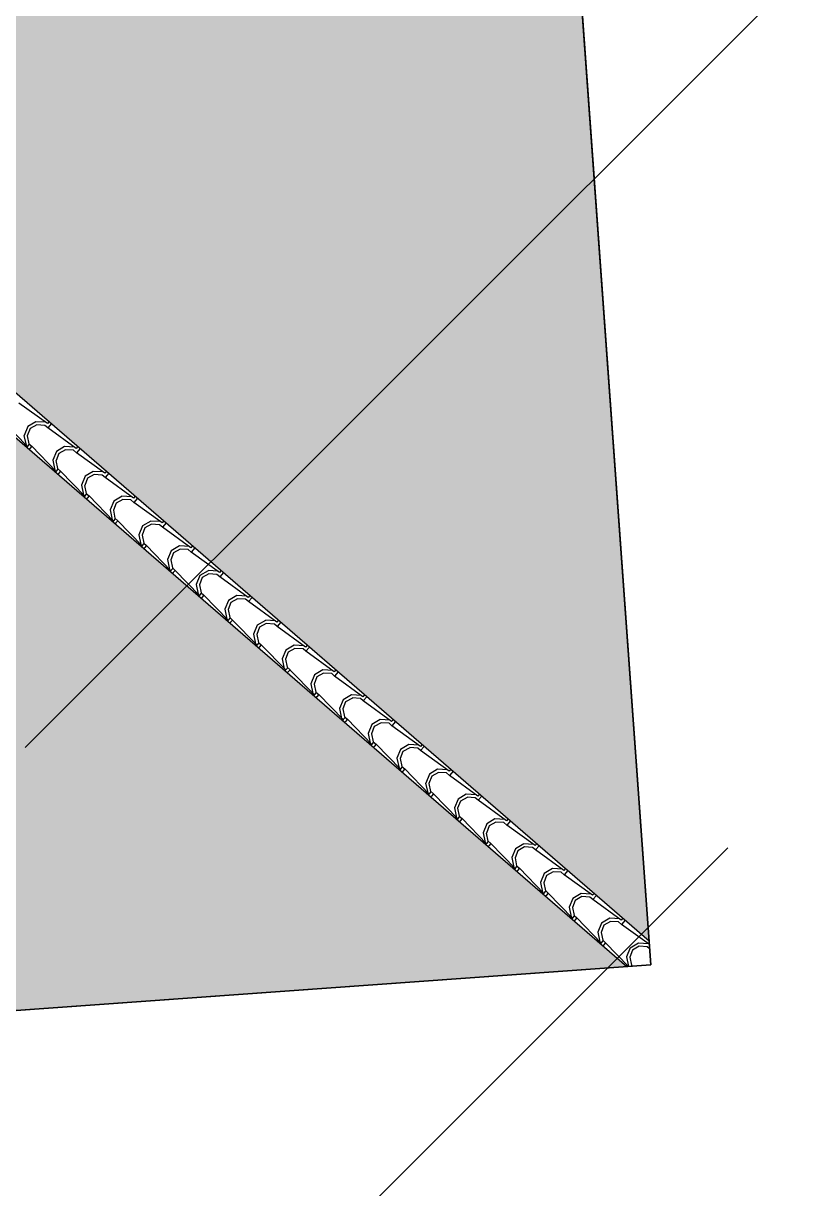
# Model space of a CAD drawing. Header units: millimetres. Extents: x 648844 to 649530, y 1246379 to 1246752.
# Drawn here: x 649285.69 to 649289.08, y 1246464.96 to 1246470.09 of the extents above; entities that cross this region are included whole.
import ezdxf

# ---------------------------------------------------------------- set-up
doc = ezdxf.new("R2010")
doc.units = ezdxf.units.MM
doc.header["$LTSCALE"] = 20
doc.header["$MEASUREMENT"] = 0
doc.layers.get('0').update_dxf_attribs({"linetype": 'CONTINUOUS'})
doc.layers.add('TECHO', color=30, linetype='CONTINUOUS')

# ---------------------------------------------------------------- blocks, each defined once
blk = doc.blocks.new('TEJA45')
at = {"layer": 'TECHO'}
for p, q in [((-0.1915910165105004, 4.238486235740897), (-0.09791931933256848, 4.350000000000019)), ((-0.1042627085960035, 4.306883349536172), (-0.09843609721495739, 4.350000000000559)), ((-0.0899236405116497, 4.309532748100789), (-0.08519737324927235, 4.344979957377539)), ((-0.08566081842469231, 4.350000000000048), (-0.08284375475943051, 4.347182936334786)), ((-0.08520690562188094, 4.344819785472112), (-0.08002669109387028, 4.350000000000122)), ((-0.0852076559721553, 4.269172403094505), (-0.1041128791895432, 4.306982768981751)), ((-0.07560361537717597, 4.278793904563692), (-0.089782529099935, 4.309514941465899)), ((-0.0474162125070734, 4.250297762661354), (-0.08522657839431957, 4.269202985878742)), ((-0.04491001779673809, 4.264601023314423), (-0.07563105469894538, 4.278779937037182)), ((-0.0094850399793458, 4.269212151439515), (-0.0449322492560924, 4.264485884177141)), ((4.973799150320701e-14, 4.278785035879814), (-0.009586078014912403, 4.269198957864852)), ((-0.3097487369831384, 4.120328765138016), (-0.2104962856374399, 4.238486274769556)), ((-0.2224212841525102, 4.188724973102381), (-0.2165133606621836, 4.232443329355096)), ((-0.2104539013465825, 4.238477996649426), (-0.2140209609375816, 4.242045056240421)), ((-0.2104539013465967, 4.238477996649419), (-0.2010012978956937, 4.229025393198516)), ((-0.208081091125905, 4.191376267011851), (-0.2033548238635277, 4.226823476288601)), ((-0.2010012978956794, 4.247930600100329), (-0.2045683574866644, 4.251497659691317)), ((-0.2033644487581583, 4.226662242335838), (-0.1915486944445277, 4.238477996649465)), ((-0.1915486944447764, 4.238477996649426), (-0.2010012978956794, 4.247930600100329)), ((3.552713678800501e-14, 4.260227204326622), (-0.1159182292588099, 4.162855751208912)), ((-0.003757169871668964, 4.256098248815796), (-0.0474755261243871, 4.250190325325473)), ((-0.2033651858509131, 4.1510146718466), (-0.222270409068301, 4.188825037733846)), ((-0.1937600241473518, 4.160637441371289), (-0.2079389378701109, 4.191358478273497)), ((-0.1630664809882632, 4.14644461454392), (-0.1937875178904704, 4.160623528266679)), ((-0.1159278668375592, 4.162857169042208), (-0.1277436211511898, 4.151041414728581)), ((-0.09850234030869132, 4.145431642513337), (-0.1159278668375663, 4.162857169042212)), ((-0.4279064574559399, 4.002171294534961), (-0.3286540061102414, 4.120328804166501)), ((-0.3405798597090239, 4.070566596668574), (-0.3346719362186974, 4.114284952921288)), ((-0.3286114444828456, 4.120320453513148), (-0.3321785040738447, 4.123887513104144)), ((-0.328611444482874, 4.120320453513145), (-0.319158841031971, 4.110867850062242)), ((-0.3262385417402598, 4.073219785922014), (-0.3215122744778824, 4.108666995198764)), ((-0.3191588410319568, 4.129773056964062), (-0.3227259006229417, 4.133340116555051)), ((-0.3215219918944356, 4.108504699199564), (-0.3097062375808051, 4.120320453513191)), ((-0.3097062375810467, 4.120320453513152), (-0.3191588410319497, 4.129773056964055)), ((-0.1159181902304027, 4.143950482081731), (-0.2340756998619469, 4.044698030736033)), ((-0.1655739437549784, 4.132140232782604), (-0.2033843096422245, 4.151045455999991)), ((-0.1219155463064112, 4.137939673259112), (-0.1656339025591294, 4.132031749768789)), ((-0.12764152106827, 4.151054700825238), (-0.1630887303450166, 4.146328433562864)), ((-0.1079549437595944, 4.135979039062441), (-0.1159278668375663, 4.14395196214041)), ((-0.3215227157296638, 4.032856940598695), (-0.3404279389470517, 4.070667306485941)), ((-0.311916432918288, 4.042480978180546), (-0.326095346641047, 4.073202015082753)), ((-0.446768987619123, 4.002162910376885), (-0.450336047210115, 4.005729969967877)), ((-0.437316384168227, 4.011615513827795), (-0.440883443759212, 4.015182573418784)), ((-0.4278637807173169, 4.002162910376889), (-0.4373163841682199, 4.011615513827792)), ((-0.2340756608334686, 4.025792761608923), (-0.3522331704650128, 3.926540310263224)), ((-0.283731675002862, 4.013982702903839), (-0.3215420408901082, 4.032887926121226)), ((-0.2812229441797882, 4.028288205773407), (-0.3119439810819955, 4.042467119496166)), ((-0.2400739227393771, 4.019781097702669), (-0.2837922789920952, 4.013873174212346)), ((-0.2457980021581534, 4.032897250210837), (-0.2812452114349, 4.028170982948463)), ((-0.2340854099738365, 4.044699625905938), (-0.2459011642874671, 4.032883871592311)), ((-0.2166598834449687, 4.02727409937707), (-0.2340854099738436, 4.044699625905945)), ((-0.2261124868958646, 4.017821495926167), (-0.2340854099738294, 4.025794419004132)), ((-0.5460641779288835, 3.884013823931728), (-0.446811726583185, 4.002171333563268)), ((-0.4587384352657722, 3.952408220232972), (-0.4528305117754456, 3.996126576485686)), ((-0.4467689876191514, 4.002162910376867), (-0.4373163841682484, 3.992710306925964)), ((-0.4443959923545009, 3.955063304833079), (-0.4396697250921235, 3.990510514109829)), ((-0.4300728416892312, 3.924324514989806), (-0.4442517554119902, 3.955045551892013)), ((-0.439679535030713, 3.99034715606329), (-0.4278637807170824, 4.002162910376917)), ((-0.3522331314364777, 3.907635041136153), (-0.4703906410680219, 3.808382589790455)), ((-0.4396802456084359, 3.914699209350832), (-0.4585854688258237, 3.952509575238079)), ((-0.401889406250767, 3.895825173025077), (-0.4396997721380131, 3.914730396242465)), ((-0.3993794073712991, 3.910131797002897), (-0.4301004442735064, 3.924310710725656)), ((-0.3582322991741123, 3.901622522145985), (-0.4019506554268304, 3.895714598655662)), ((-0.3639544832466726, 3.91473979959661), (-0.3994016925234192, 3.910013532334236)), ((-0.3522429531101139, 3.926542082769668), (-0.3640587074237445, 3.914726328456041)), ((-0.3348174265812318, 3.909116556240797), (-0.3522429531101139, 3.926542082769679)), ((-0.3442700300321349, 3.899663952789901), (-0.3522429531101068, 3.907636875867869)), ((-0.6642218984016708, 3.765856353328662), (-0.5649694470559723, 3.884013862960202)), ((-0.5768970108217957, 3.83424984380277), (-0.5709890873314691, 3.877968200055484)), ((-0.5649265307554003, 3.884005367240611), (-0.5684935903463995, 3.887572426831607)), ((-0.5649265307554145, 3.884005367240604), (-0.5554739273045115, 3.874552763789701)), ((-0.5625534429686283, 3.836906823745043), (-0.557827175706251, 3.872354033021793)), ((-0.5554739273044973, 3.893457970691514), (-0.5590409868954893, 3.89702503028251)), ((-0.5578370781669904, 3.872189612927016), (-0.5460213238533598, 3.884005367240643)), ((-0.5460213238535943, 3.884005367240611), (-0.5554739273044973, 3.893457970691514)), ((-0.5578377754871866, 3.796541478102924), (-0.5767429987045745, 3.83435184399017)), ((-0.5482292504594071, 3.806168051797403), (-0.5624081641821661, 3.836889088699611)), ((-0.517535870562817, 3.791975388232387), (-0.5482569074650243, 3.806154301955146)), ((-0.4704004962463912, 3.808384539633398), (-0.4822162505600218, 3.796568785319771)), ((-0.4529749697175092, 3.790959013104523), (-0.4704004962463841, 3.808384539633398)), ((-0.7823796188743231, 3.647698882725777), (-0.6831271675286246, 3.765856392357318)), ((-0.6950555863783023, 3.716091467368969), (-0.6891476628879758, 3.759809823621683)), ((-0.6830840738916635, 3.76584782410433), (-0.6866511334826626, 3.769414883695326)), ((-0.6830840738916919, 3.76584782410433), (-0.6736314704407889, 3.756395220653427)), ((-0.6807108935829973, 3.718750342655206), (-0.67598462632062, 3.754197551931956)), ((-0.6736314704407675, 3.775300427555241), (-0.6771985300317596, 3.778867487146229)), ((-0.6759946213032677, 3.754032069790743), (-0.6641788669896371, 3.76584782410437)), ((-0.6641788669898716, 3.765847824104334), (-0.6736314704407746, 3.775300427555237)), ((-0.4703906020396786, 3.789477320663238), (-0.5885481116712228, 3.690224869317539)), ((-0.5200471374986506, 3.777667643146319), (-0.5578575033858968, 3.796572866363707)), ((-0.4763906756079805, 3.783463946589425), (-0.5201090318606987, 3.777556023099102)), ((-0.4821109643361083, 3.79658234898227), (-0.5175581736128549, 3.791856081719896)), ((-0.4624275731684122, 3.781506409653627), (-0.4704004962463841, 3.789479332731595)), ((-0.6759953053659373, 3.678383746855019), (-0.6949005285833252, 3.716194112742265)), ((-0.6663856592299666, 3.688011588605836), (-0.6805645729527257, 3.718732625508043)), ((-0.9005373393472667, 3.529541412122548), (-0.8012848880015682, 3.647698921754088)), ((-0.8012416170279337, 3.64769028096806), (-0.8048086766189329, 3.651257340559059)), ((-0.8012416170279621, 3.647690280968053), (-0.7917890135770591, 3.63823767751715)), ((-0.7917890135770378, 3.657142884418974), (-0.7953560731680227, 3.660709944009962)), ((-0.7941521644395451, 3.635874526654469), (-0.7823364101259145, 3.647690280968096)), ((-0.7823364101261348, 3.647690280968064), (-0.7917890135770378, 3.657142884418967)), ((-0.5885480726426167, 3.671319600190539), (-0.7067055822741608, 3.572067148844841)), ((-0.6382048687465414, 3.659510113267562), (-0.6760152346337875, 3.678415336484949)), ((-0.6356923337535179, 3.673818979461497), (-0.6664133706557251, 3.687997893184257)), ((-0.5945490520418204, 3.665305371032865), (-0.6382674082945385, 3.659397447542542)), ((-0.6002674454250894, 3.678424898367989), (-0.635714654701836, 3.673698631105616)), ((-0.5885580393826686, 3.690226996497127), (-0.6003737936962992, 3.6784112421835)), ((-0.5711325128537865, 3.672801469968253), (-0.5885580393826544, 3.690226996497124)), ((-0.5805851163046825, 3.663348866517349), (-0.5885580393826473, 3.671321789595314)), ((-0.8132141619350435, 3.597933090933367), (-0.8073062384447169, 3.641651447186081)), ((-0.794152835244688, 3.560226015607107), (-0.8130580584620759, 3.598036381494353)), ((-0.7988683441973592, 3.600593861565365), (-0.7941420769349818, 3.636041070842115)), ((-0.7845420680001425, 3.569855125413444), (-0.7987209817229015, 3.600576162315651)), ((-0.9099465567133151, 3.538985341282704), (-0.9135136163043072, 3.542552400873692)), ((-0.7067055432457181, 3.553161879717699), (-0.8248630528772622, 3.453909428372)), ((-0.756362599994425, 3.5413525833888), (-0.7941729658816712, 3.560257806606188)), ((-0.7538487969466843, 3.555662570691752), (-0.7845698338488916, 3.569841484414511)), ((-0.7127074284747792, 3.547146795476419), (-0.7564257847274973, 3.541238871986096)), ((-0.7184239265140562, 3.560267447753709), (-0.7538711357908028, 3.555541180491335)), ((-0.706715582518946, 3.572069453360857), (-0.7185313368325765, 3.56025369904723)), ((-0.6892900559900497, 3.554643926831982), (-0.7067155825189246, 3.572069453360857)), ((-0.6987426594409527, 3.545191323381079), (-0.7067155825189175, 3.553164246459044)), ((-1.018695059820196, 3.411383941519318), (-0.9194426084744975, 3.529541451150859)), ((-0.9313727374915572, 3.479774714499563), (-0.9254648140012307, 3.523493070752277)), ((-0.9193991601642111, 3.529532737831794), (-0.9229662197552102, 3.533099797422789)), ((-0.9193991601642324, 3.529532737831776), (-0.9099465567133294, 3.520080134380873)), ((-0.9170257948113587, 3.482437380478231), (-0.9122995275489814, 3.517884589754981)), ((-0.9123097075758224, 3.517716983518195), (-0.9004939532621918, 3.529532737831822)), ((-0.9004939532624121, 3.529532737831797), (-0.9099465567133151, 3.5389853412827)), ((-0.9123103651234814, 3.442068284359273), (-0.9312155883408693, 3.479878650246519)), ((-0.902698476770702, 3.451698662221872), (-0.9168773904934611, 3.48241969912408)), ((-0.8745203312423371, 3.423195053510049), (-0.9123306971295833, 3.442100276727437)), ((-0.8720052601382022, 3.437506161921242), (-0.9027262970404095, 3.451685075644001)), ((-0.8365804076030514, 3.442109997139426), (-0.872027616879798, 3.437383729877052)), ((-0.8248731256552233, 3.453911910224587), (-0.8366888799688539, 3.44209615591096)), ((-0.807447599126327, 3.436486383695708), (-0.824873125655202, 3.453911910224587)), ((-1.13685278029299, 3.293226470916263), (-1.037600328947292, 3.411383980547804)), ((-1.049531313047822, 3.361616338067563), (-1.043623389557496, 3.405334694320278)), ((-1.037556703300481, 3.41137519469552), (-1.04112376289148, 3.414942254286515)), ((-1.03755670330051, 3.411375194695516), (-1.028104099849607, 3.401922591244613)), ((-1.035183245425607, 3.3642808993893), (-1.03045697816323, 3.39972810866605)), ((-1.028104099849585, 3.420827798146426), (-1.031671159440577, 3.424394857737422)), ((-1.0304672507121, 3.399559440381921), (-1.018651496398469, 3.411375194695548)), ((-1.018651496398682, 3.41137519469552), (-1.028104099849585, 3.420827798146423)), ((-0.8248630138488267, 3.435004159244855), (-0.9430205234803708, 3.335751707899156)), ((-0.8308658049077238, 3.428988219919979), (-0.8745841611604419, 3.423080296429656)), ((-0.8169002025772301, 3.427033780244813), (-0.8248731256551949, 3.435006703322777)), ((-1.030467895002218, 3.323910553111343), (-1.049373118219606, 3.361720918998589)), ((-1.020854885542022, 3.333542199031957), (-1.035033799264781, 3.364263235934164)), ((-1.255010500765792, 3.175069000313204), (-1.155758049420093, 3.293226509944745)), ((-1.167689888604336, 3.243457961633766), (-1.16178196511401, 3.28717631788648)), ((-1.155714246436759, 3.293217651559246), (-1.159281306027758, 3.296784711150242)), ((-1.15571424643678, 3.293217651559239), (-1.146261642985877, 3.283765048108336)), ((-1.146261642985863, 3.30267025501016), (-1.149828702576848, 3.306237314601148)), ((-1.148624793848377, 3.281401897245647), (-1.136809039534747, 3.293217651559274)), ((-1.136809039534953, 3.29321765155925), (-1.146261642985856, 3.302670255010153)), ((-0.9430204844519352, 3.316846438772011), (-1.061177994083479, 3.217593987426312)), ((-0.9926780624902349, 3.305037523631288), (-1.030488428377481, 3.323942746848676)), ((-0.9901617233289102, 3.319349753150352), (-1.020882760231117, 3.333528666873111)), ((-0.9490241813424802, 3.310829644363299), (-0.9927425375951984, 3.304921720872976)), ((-0.9547368886924801, 3.323952546525081), (-0.9901840979692267, 3.319226279262708)), ((-0.9430306687915007, 3.335754367088317), (-0.9548464231051312, 3.32393861277469)), ((-0.9256051422625973, 3.318328840559435), (-0.9430306687914722, 3.33575436708831)), ((-0.9350577457135003, 3.308876237108539), (-0.9430306687914651, 3.316849160186504)), ((-1.148625424880983, 3.205752821863452), (-1.167530648098371, 3.243563187750699)), ((-1.153340696040082, 3.24612441829856), (-1.148614428777705, 3.28157162757531)), ((-1.139011294312198, 3.215385735839561), (-1.153190208034957, 3.246106772741769)), ((-1.264419186122126, 3.184512711873882), (-1.267986245713111, 3.188079771464871)), ((-1.254966582671223, 3.175060108422976), (-1.264419186122126, 3.184512711873879)), ((-1.061177955054994, 3.198688718299206), (-1.179335464686538, 3.099436266953507)), ((-1.110835793738126, 3.186879993752527), (-1.148646159625372, 3.205785216969915)), ((-1.108318186520428, 3.201193344379842), (-1.139039223422635, 3.215372258102601)), ((-1.067182557776327, 3.192671068806732), (-1.110900914029045, 3.186763145316409)), ((-1.072893369780999, 3.205795095910862), (-1.108340579057746, 3.201068828648488)), ((-1.061188211927778, 3.217596823952046), (-1.073003966241409, 3.205781069638419)), ((-1.043762685398868, 3.200171297423161), (-1.06118821192775, 3.217596823952043)), ((-1.053215288849771, 3.190718693972261), (-1.061188211927742, 3.19869161705023)), ((-1.373168221238593, 3.056911529710149), (-1.273915769892895, 3.17506903934169)), ((-1.285848464160601, 3.125299585201766), (-1.279940540670275, 3.169017941454481)), ((-1.273871789573029, 3.175060108422976), (-1.277438849164021, 3.178627168013964)), ((-1.27387178957305, 3.175060108422965), (-1.264419186122147, 3.165607504972062)), ((-1.271498146654451, 3.127967937208719), (-1.266771879392074, 3.16341514648547)), ((-1.266782336984654, 3.163244354109374), (-1.254966582671024, 3.175060108423001)), ((-1.179335425658017, 3.080530997826433), (-1.297492935289561, 2.981278546480734)), ((-1.266782954759748, 3.087595090615572), (-1.285688177977136, 3.125405456502818)), ((-1.257167703082374, 3.097229272647162), (-1.271346616805133, 3.127950309549369)), ((-1.228993524985995, 3.068722463873762), (-1.266803890873241, 3.08762768709115)), ((-1.226474649713587, 3.083036935610096), (-1.257195686615795, 3.097215849332855)), ((-1.19104985087089, 3.087637645296461), (-1.226497060147636, 3.082911378034087)), ((-1.179345755064055, 3.099439280815776), (-1.191161509377686, 3.087623526502149)), ((-1.161920228535138, 3.082013754286891), (-1.179345755064013, 3.099439280815766)), ((-1.171372831986041, 3.072561150835991), (-1.179345755064013, 3.08053407391396)), ((-1.491325941711231, 2.938754059107264), (-1.392073490365533, 3.056911568738805)), ((-1.404007039717101, 3.007141208767965), (-1.398099116226774, 3.05085956502068)), ((-1.392029332709299, 3.056902565286702), (-1.395596392300298, 3.060469624877697)), ((-1.39202933270932, 3.056902565286691), (-1.382576729258417, 3.047449961835788)), ((-1.389655597268458, 3.009811456121579), (-1.384929330006081, 3.045258665398329)), ((-1.382576729258403, 3.066355168737612), (-1.386143788849395, 3.069922228328608)), ((-1.384939880120932, 3.0450868109731), (-1.373124125807301, 3.056902565286727)), ((-1.3731241258075, 3.056902565286705), (-1.382576729258403, 3.066355168737608)), ((-1.185340934209286, 3.074512493250293), (-1.229059290462004, 3.06860456975997)), ((-1.384940484638499, 2.969437359367674), (-1.403845707855886, 3.007247725254921)), ((-1.375324111853324, 2.979072809456422), (-1.389503025576083, 3.00979384635863)), ((-1.344631112904288, 2.964880526839199), (-1.375352149806496, 2.979059440561958)), ((-1.297503298200333, 2.981281737679506), (-1.309319052513963, 2.969465983365879)), ((-1.280077771671415, 2.96385621115062), (-1.29750329820029, 2.981281737679495)), ((-1.609483662184033, 2.820596588504205), (-1.510231210838334, 2.938754098135746)), ((-1.522165615273849, 2.888982832332363), (-1.516257691783522, 2.932701188585078)), ((-1.510186875845577, 2.938745022150432), (-1.513753935436576, 2.942312081741427)), ((-1.510186875845605, 2.938745022150421), (-1.500734272394702, 2.929292418699518)), ((-1.507813047882699, 2.891654975032647), (-1.503086780620322, 2.927102184309398)), ((-1.500734272394673, 2.948197625601342), (-1.504301331985666, 2.95176468519233)), ((-1.503097423257209, 2.926929267836826), (-1.491281668943579, 2.938745022150453)), ((-1.49128166894377, 2.938745022150432), (-1.500734272394673, 2.948197625601335)), ((-1.297492896261112, 2.962373277353592), (-1.415650405892656, 2.863120826007894)), ((-1.347151256233893, 2.950564933994997), (-1.384961622121139, 2.969470157212385)), ((-1.303499310642231, 2.956353917693853), (-1.347217666894949, 2.95044599420353)), ((-1.309206331958961, 2.969480194682298), (-1.344653541235708, 2.964753927419924)), ((-1.289530375122318, 2.954403607699724), (-1.297503298200283, 2.962376530777686)), ((-1.503098014517263, 2.851279628119784), (-1.522003237734651, 2.88908999400703)), ((-1.493480520623876, 2.860916346264851), (-1.507659434346635, 2.891637383167058)), ((-1.628344418981847, 2.820587479014158), (-1.631911478572839, 2.82415453860515)), ((-1.618891815530944, 2.830040082465064), (-1.622458875121929, 2.833607142056053)), ((-1.609439212080048, 2.820587479014161), (-1.618891815530951, 2.830040082465064)), ((-1.415650366864142, 2.844215556880823), (-1.533807876495686, 2.744963105535124)), ((-1.465308987481798, 2.832407404116246), (-1.503119353369044, 2.851312627333634)), ((-1.462787576094982, 2.846724118068312), (-1.493508612997189, 2.860903031791072)), ((-1.42165768707698, 2.838195342137173), (-1.465376043329698, 2.83228741864685)), ((-1.427362813048838, 2.8513227440679), (-1.462810022325584, 2.846596476805527)), ((-1.41566084133661, 2.863124194543236), (-1.427476595650241, 2.851308440229609)), ((-1.398235314807685, 2.845698668014347), (-1.41566084133656, 2.863124194543225)), ((-1.407687918258588, 2.836246064563447), (-1.41566084133656, 2.844218987641415)), ((-1.727641382656969, 2.702439117900973), (-1.628388931311271, 2.820596627532513)), ((-1.640324190830356, 2.770824455898556), (-1.634416267340029, 2.81454281215127)), ((-1.628344418981868, 2.820587479014147), (-1.618891815530965, 2.811134875563244)), ((-1.625970498497189, 2.773498493941911), (-1.621244231234812, 2.808945703218662)), ((-1.611636929394813, 2.742759883074104), (-1.625815843117572, 2.773480919976311)), ((-1.621254966393487, 2.808771724700552), (-1.609439212079856, 2.820587479014179)), ((-1.533807837467243, 2.726057836407978), (-1.651965347098788, 2.62680538506228)), ((-1.621255544396, 2.733121896871847), (-1.640160767613388, 2.770932262759093)), ((-1.583466718729717, 2.714249874237503), (-1.621277084616963, 2.73315509745489)), ((-1.580944039285683, 2.728567709297419), (-1.61166507618789, 2.742746623020178)), ((-1.545519294137819, 2.733165293453617), (-1.580966503414565, 2.728439026191243)), ((-1.533818384472887, 2.744966651406965), (-1.545634138786518, 2.733150897093338)), ((-1.516392857943956, 2.727541124878073), (-1.533818384472831, 2.744966651406948)), ((-1.525845461394859, 2.718088521427173), (-1.533818384472831, 2.726061444505142)), ((-1.845799103129757, 2.584281647297914), (-1.746546651784058, 2.702439156929454)), ((-1.758482766386621, 2.652666079466556), (-1.752574842896294, 2.696384435719271)), ((-1.74650196211811, 2.702429935877895), (-1.750069021709102, 2.70599699546889)), ((-1.746501962118138, 2.702429935877877), (-1.737049358667235, 2.692977332426974)), ((-1.744127949111437, 2.655342012852969), (-1.73940168184906, 2.69078922212972)), ((-1.737049358667214, 2.711882539328798), (-1.740616418258206, 2.715449598919786)), ((-1.739412509529764, 2.690614181564278), (-1.727596755216133, 2.702429935877905)), ((-1.727596755216311, 2.702429935877895), (-1.737049358667214, 2.711882539328798)), ((-1.539816063509036, 2.720036766580851), (-1.583534419761754, 2.714128843090528)), ((-1.739413074274765, 2.61496416562397), (-1.758318297492153, 2.652774531511216)), ((-1.729793338165379, 2.624603419882536), (-1.743972251888138, 2.655324456784744)), ((-1.699100502478018, 2.610411300527293), (-1.729821539380225, 2.624590214250052)), ((-1.651975927609165, 2.626809108270695), (-1.663791681922795, 2.614993353957068)), ((-1.634550401080226, 2.609383581741803), (-1.651975927609101, 2.626809108270681)), ((-1.963956823602409, 2.466124176695029), (-1.86470437225671, 2.58428168632657)), ((-1.876641341943376, 2.53450770303095), (-1.87073341845305, 2.578226059283665)), ((-1.864659505254387, 2.584272392741614), (-1.868226564845386, 2.587839452332609)), ((-1.864659505254409, 2.584272392741603), (-1.855206901803506, 2.5748197892907)), ((-1.86228539972555, 2.537185531764937), (-1.857559132463173, 2.572632741041687)), ((-1.855206901803498, 2.593724996192527), (-1.85877396139449, 2.597292055783516)), ((-1.857570052666041, 2.572456638428005), (-1.845754298352411, 2.584272392741632)), ((-1.845754298352588, 2.584272392741617), (-1.855206901803491, 2.59372499619252)), ((-1.651965308070309, 2.607900115935173), (-1.770122817701854, 2.508647664589475)), ((-1.701624449977587, 2.596092344358734), (-1.739434815864833, 2.614997567576122)), ((-1.657974439943793, 2.601878191024166), (-1.701692796196511, 2.595970267533843)), ((-1.6636757752268, 2.615007842839329), (-1.699122984503546, 2.610281575576956)), ((-1.644003004531122, 2.599930978290903), (-1.651975927609094, 2.607903901368879)), ((-1.857570604153551, 2.496806434376108), (-1.876475827370939, 2.534616800263354)), ((-1.847949746935555, 2.506446956690137), (-1.862128660658314, 2.537167993592345)), ((-2.082114544075353, 2.347966706091803), (-1.982862092729654, 2.466124215723344)), ((-1.982817048390658, 2.466114849605344), (-1.986384107981657, 2.469681909196343)), ((-1.982817048390686, 2.466114849605333), (-1.973364444939783, 2.45666224615443)), ((-1.973364444939762, 2.47556745305625), (-1.976931504530747, 2.479134512647239)), ((-1.975727595802319, 2.454299095291731), (-1.963911841488688, 2.466114849605358)), ((-1.963911841488859, 2.46611484960534), (-1.973364444939762, 2.475567453056243)), ((-1.770122778673361, 2.489742395462365), (-1.888280288304905, 2.390489944116666)), ((-1.81978218122547, 2.477934814479969), (-1.857592547112716, 2.496840037697357)), ((-1.817256965670367, 2.49225489175716), (-1.847978002572574, 2.506433805479919)), ((-1.776132816376737, 2.483719615467727), (-1.819851172629456, 2.477811691977404)), ((-1.781832256315774, 2.496850392225053), (-1.81727946559252, 2.492124124962679)), ((-1.770133470745442, 2.508651565134425), (-1.781949225059073, 2.496835810820798)), ((-1.752707944216503, 2.491226038605529), (-1.770133470745385, 2.508651565134411)), ((-1.762160547667406, 2.481773435154633), (-1.770133470745371, 2.489746358232598)), ((-1.994799917499641, 2.416349326598954), (-1.988891994009315, 2.460067682851669)), ((-1.975728134032288, 2.378648703128178), (-1.994633357249675, 2.416459069015424)), ((-1.980442850339919, 2.419029050675103), (-1.975716583077542, 2.454476259951853)), ((-1.966106155705724, 2.388290493497742), (-1.980285069428483, 2.419011530399949)), ((-1.888280249276434, 2.37158467498956), (-2.006437758907978, 2.272332223643861)), ((-1.937939912473368, 2.359777284601215), (-1.975750278360614, 2.378682507818603)), ((-1.935413428861061, 2.374098482986273), (-1.966134465763268, 2.388277396709032)), ((-1.894291192810599, 2.365561039911164), (-1.938009549063317, 2.359653116420841)), ((-1.899988737404293, 2.378692941610829), (-1.935435946681039, 2.373966674348456)), ((-1.888291013881719, 2.390494021998155), (-1.90010676819535, 2.378678267684528)), ((-1.870865487352773, 2.373068495469258), (-1.888291013881648, 2.390494021998133)), ((-1.880318090803677, 2.363615892018363), (-1.888291013881641, 2.371588815096327)), ((-2.200272264548296, 2.229809235488567), (-2.101019813202598, 2.347966745120107)), ((-2.112958493056141, 2.29819095016515), (-2.107050569565814, 2.341909306417865)), ((-2.100974591526935, 2.347957306469077), (-2.104541651117927, 2.351524366060072)), ((-2.100974591526956, 2.347957306469056), (-2.091521988076053, 2.338504703018152)), ((-2.098600300954161, 2.300872569586161), (-2.093874033691783, 2.336319778862912)), ((-2.091521988076039, 2.357409909919983), (-2.095089047667024, 2.360976969510965)), ((-2.093885138938596, 2.336141552155457), (-2.082069384624965, 2.347957306469084)), ((-2.082069384625136, 2.347957306469073), (-2.091521988076039, 2.357409909919976)), ((-2.093885663911045, 2.260490971880294), (-2.112790887128433, 2.298301337767541)), ((-2.084262564476674, 2.270134030307005), (-2.098441478199433, 2.300855067209213)), ((-2.056097643721252, 2.24161975472245), (-2.093908009608498, 2.260524977939838)), ((-2.053569892051748, 2.25594207421538), (-2.084290928953955, 2.270120987938139)), ((-2.018145218494176, 2.260535490996432), (-2.053592427770923, 2.255809223734058)), ((-2.006448557017997, 2.272336478861885), (-2.018264311331627, 2.260520724548257)), ((-1.989023030489044, 2.254910952332985), (-2.006448557017926, 2.272336478861867)), ((-2.318429985020934, 2.111651764885686), (-2.219177533675236, 2.229809274517226)), ((-2.231117068612647, 2.180032573731356), (-2.225209145122321, 2.223750929984071)), ((-2.219132134663198, 2.229799763332796), (-2.222699194254197, 2.233366822923792)), ((-2.219132134663234, 2.229799763332785), (-2.209679531212331, 2.220347159881882)), ((-2.216757751568522, 2.182716088496324), (-2.212031484306145, 2.218163297773074)), ((-2.209679531212309, 2.239252366783706), (-2.213246590803301, 2.242819426374698)), ((-2.212042682074873, 2.217984009019183), (-2.200226927761243, 2.22979976333281)), ((-2.200226927761406, 2.2297997633328), (-2.209679531212309, 2.239252366783703)), ((-2.006437719879585, 2.25342695451668), (-2.124595229511129, 2.154174503170982)), ((-2.012449569244438, 2.2474024643546), (-2.056167925497157, 2.241494540864277)), ((-1.998475633939947, 2.245458348882085), (-2.006448557017919, 2.253431271960061)), ((-2.212043193789803, 2.142333240632382), (-2.230948417007191, 2.180143606519628)), ((-2.20241897324761, 2.151977567116258), (-2.216597886970369, 2.182698604018466)), ((-2.436587705493885, 1.993494294282453), (-2.337335254148186, 2.111651803913993)), ((-2.349275644168912, 2.061874197299353), (-2.343367720678586, 2.105592553552068)), ((-2.337289677799475, 2.111642220196526), (-2.340856737390467, 2.115209279787518)), ((-2.337289677799504, 2.111642220196511), (-2.327837074348601, 2.102189616745608)), ((-2.327837074348579, 2.121094823647432), (-2.331404133939571, 2.124661883238428)), ((-2.330200225211151, 2.099826465882909), (-2.31838447089752, 2.111642220196536)), ((-2.318384470897676, 2.111642220196526), (-2.327837074348579, 2.121094823647429)), ((-2.124595190482559, 2.135269234043939), (-2.242752700114103, 2.03601678269824)), ((-2.17425537496915, 2.123462224843689), (-2.212065740856396, 2.142367448061076)), ((-2.171726355244928, 2.137785665445634), (-2.202447392147135, 2.151964579168393)), ((-2.130607945679202, 2.129243888797919), (-2.17432630193192, 2.123335965307596)), ((-2.136301699582702, 2.142378040382205), (-2.171748908859449, 2.137651773119831)), ((-2.124606100154274, 2.154178935725614), (-2.136421854467905, 2.142363181411987)), ((-2.107180573625321, 2.136753409196714), (-2.124606100154196, 2.154178935725589)), ((-2.116633177076217, 2.127300805745815), (-2.124606100154182, 2.13527372882378)), ((-2.330200723668554, 2.024175509384502), (-2.349105946885942, 2.061985875271748)), ((-2.33491520218265, 2.064559607408288), (-2.330188934920272, 2.100006816685038)), ((-2.320575382017786, 2.033821103923863), (-2.334754295740545, 2.06454214082607)), ((-2.44599461748485, 2.002937280511166), (-2.449561677075842, 2.006504340102154)), ((-2.436542014033947, 1.993484677060259), (-2.44599461748485, 2.002937280511162)), ((-2.242752661085667, 2.017111513571098), (-2.360910170717212, 1.9178590622254)), ((-2.292413106217069, 2.005304694964952), (-2.330223472104315, 2.02420991818234)), ((-2.289882818435615, 2.01962925667474), (-2.320603855337822, 2.033808170397499)), ((-2.248766322111251, 2.011085313241601), (-2.292484678363969, 2.005177389751278)), ((-2.254458180671243, 2.024220589767982), (-2.28990538994799, 2.019494322505608)), ((-2.242763643290552, 2.036021392589344), (-2.254579397604182, 2.024205638275717)), ((-2.225338116761591, 2.018595866060441), (-2.242763643290466, 2.036021392589316)), ((-2.234790720212494, 2.009143262609545), (-2.242763643290459, 2.017116185687509)), ((-2.554745425966679, 1.875336823679397), (-2.455492974620981, 1.993494333310938)), ((-2.467434219725661, 1.943715820863755), (-2.461526296235334, 1.987434177116469)), ((-2.455447220935753, 1.993484677060259), (-2.459014280526752, 1.997051736651255)), ((-2.455447220935774, 1.993484677060245), (-2.445994617484871, 1.984032073609342)), ((-2.453072652796898, 1.946403126319346), (-2.448346385534521, 1.981850335596096)), ((-2.448357768347428, 1.981668922746636), (-2.436542014033797, 1.993484677060263)), ((-2.44835825354734, 1.906017778136647), (-2.467263476764728, 1.943828144023893)), ((-2.438731790788353, 1.915664640732292), (-2.452910704511112, 1.946385677634499)), ((-2.410570837464959, 1.887147165086184), (-2.448381203352206, 1.906052388303571)), ((-2.408039281627133, 1.901472847904234), (-2.43876031852934, 1.915651761626993)), ((-2.372614661760217, 1.906063139153702), (-2.408061871036963, 1.901336871891328)), ((-2.360921186426829, 1.917863849453074), (-2.372736940740459, 1.906048095139447)), ((-2.343495659897862, 1.90043832292417), (-2.360921186426737, 1.917863849453049)), ((-2.672903146439467, 1.757179353076342), (-2.573650695093768, 1.875336862707883)), ((-2.585592795282174, 1.825557444429958), (-2.579684871791848, 1.869275800682672)), ((-2.573604764072023, 1.875327133923982), (-2.577171823663022, 1.878894193514977)), ((-2.573604764072044, 1.875327133923967), (-2.564152160621141, 1.865874530473064)), ((-2.571230103411139, 1.828246645230415), (-2.566503836148762, 1.863693854507165)), ((-2.564152160621127, 1.884779737374888), (-2.567719220212119, 1.88834679696588)), ((-2.566515311483705, 1.863511379610362), (-2.554699557170075, 1.875327133923989)), ((-2.554699557170224, 1.875327133923978), (-2.564152160621127, 1.884779737374881)), ((-2.360910131688769, 1.898953793098254), (-2.479067641320313, 1.799701341752556)), ((-2.366924698545105, 1.892926737685034), (-2.410643054797823, 1.887018814194711)), ((-2.352948263348765, 1.890985719473271), (-2.360921186426737, 1.898958642551243)), ((-2.566515783426098, 1.78786004688876), (-2.585421006643486, 1.825670412776006)), ((-2.556888199558905, 1.797508177540724), (-2.571067113281664, 1.828229214442931)), ((-2.526195744818651, 1.783316439133724), (-2.556916781720858, 1.797495352856483)), ((-2.479078729563106, 1.799706306316804), (-2.490894483876737, 1.787890552003176)), ((-2.461653203034139, 1.782280779787897), (-2.479078729563014, 1.799706306316772)), ((-2.479067602291835, 1.780796072625453), (-2.597225111923379, 1.681543621279754)), ((-2.528728568712815, 1.768989635207408), (-2.566538934600061, 1.787894858424796)), ((-2.485083074978945, 1.774768162128474), (-2.528801431231663, 1.768860238638151)), ((-2.490771142849198, 1.787905688539425), (-2.526218352125944, 1.783179421277051)), ((-2.471105806485035, 1.772828176336997), (-2.479078729563007, 1.780801099414965))]:
    blk.add_line(p, q, dxfattribs=at)

msp = doc.modelspace()

# ---------------------------------------------------------------- hatches: boundary and pattern name
h = msp.add_hatch()
h.set_pattern_fill('ANSI36', scale=20, style=0)
h.set_pattern_definition([(45, (-526.4316489867633, -3378.367883687839), (1.325825214724777, 4.861359120657514), [6.25, -1.25, 0, -1.25])])
h.paths.add_polyline_path([(649188.8489360636, 1246478.707731926), (649215.2214069526, 1246513.043391474), (649317.348885952, 1246513.661012395), (649322.291343771, 1246459.303611518), (649201.5072083384, 1246459.303611518)])
h.paths.add_polyline_path([(649253.0038721092, 1246474.230662723), (649282.477951251, 1246474.230662723), (649282.477951251, 1246479.656447173), (649253.0038721092, 1246479.656447173)], flags=24)
at = {"layer": 'TECHO'}
h = msp.add_hatch(dxfattribs=at)
h.set_pattern_fill('SPANTILE', color=9, scale=0.2049999999999999, angle=382.4927114506032, style=0, pattern_type=2)
h.set_pattern_definition([(9.08683675532058, (649336.2367106525, 1246492.671564002), (-2.438933821117115, -0.3810867960569136), [0.189311759999999, -4.543480804999969]), (274.1171367553206, (649336.4236464925, 1246492.701462361), (0.2191891000995319, -0.1897528350184982), [0.01639999999999989, -0.1885999999999991]), (94.11713675532033, (649336.454722302, 1246492.498168844), (-0.2191891000995319, 0.1897528350184981), [0.05739999999999996, -0.1475999999999998]), (184.1171367553206, (649336.4506012247, 1246492.555420715), (-0.1897528350184981, -0.2191891000995318), [0.02049999999999988, -0.184499999999999]), (4.117136755320543, (649336.4207345232, 1246492.684810322), (0.1897528350184982, 0.2191891000995318), [0.02049999999999998, -0.1844999999999999]), (94.11713675532033, (649336.4411816199, 1246492.686282134), (-0.2191891000995319, 0.1897528350184981), [0.01639999999999998, -0.1885999999999998]), (94.11713675532033, (649336.4383646244, 1246492.496991394), (-0.2191891000995319, 0.1897528350184981), [0.04099999999999996, -0.1639999999999998]), (179.1474367553206, (649336.435420998, 1246492.537885587), (-2.468369830308903, 0.02785158413175971), [0.18931176, -4.543480805]), (146.8132367553207, (649336.4251974496, 1246492.537149681), (3.667344160218868, -2.407911281871534), [0.05412163999999975, -5.358033749999968]), (112.5520367553205, (649336.3799036455, 1246492.566774228), (-0.2339069125418476, 0.3942239149407362), [0.0518613099999999, -0.5964054749999982]), (75.6822367553205, (649336.3600136158, 1246492.614669809), (-0.1750343695869868, -0.4236601330186102), [0.05186130999999965, -0.5964054749999943]), (41.42103675532067, (649336.3728389414, 1246492.664920293), (3.284673129514572, 2.908328104444301), [0.05412163999999998, -5.358033749999997]), (114.3420367553205, (649336.3934807065, 1246492.578028045), (0.9797849923055962, -2.190307430938436), [0.04150942499999979, -4.109424259999973]), (73.89223675532051, (649336.3763712937, 1246492.61584726), (0.6559861569420085, 2.308052736631436), [0.04150942499999997, -4.109424259999996]), (41.52253675532056, (649336.3878878157, 1246492.655727013), (2.510939565685299, 2.236047322736275), [0.04387184499999996, -4.343319624999995]), (146.7117367553206, (649336.430154128, 1246492.553948902), (2.805302509463452, -1.853376098485684), [0.04387184499999999, -4.343319624999999])])
h.paths.add_polyline_path([(649288.4471001981, 1246466.049403745), (649283.9094218054, 1246469.977689135), (649287.8377071948, 1246474.515367527)])
h = msp.add_hatch(dxfattribs=at)
h.set_pattern_fill('SPANTILE', color=9, scale=0.2049999999999999, angle=112.4927114506031, style=0, pattern_type=2)
h.set_pattern_definition([(279.0868367553206, (649228.333673808, 1246447.444603586), (-0.3810867960569146, 2.438933821117114), [0.1893117599999999, -4.543480804999996]), (184.1171367553206, (649228.3635721672, 1246447.257667747), (-0.1897528350184981, -0.2191891000995318), [0.01639999999999987, -0.188599999999999]), (4.117136755320543, (649228.1602786502, 1246447.226591937), (0.1897528350184981, 0.2191891000995319), [0.05739999999999997, -0.1475999999999999]), (94.11713675532033, (649228.217530521, 1246447.230713014), (-0.2191891000995318, 0.1897528350184981), [0.02049999999999998, -0.1844999999999998]), (274.1171367553206, (649228.3469201272, 1246447.260579715), (0.2191891000995318, -0.1897528350184981), [0.02049999999999989, -0.1844999999999991]), (4.117136755320543, (649228.3483919401, 1246447.240132619), (0.1897528350184981, 0.2191891000995319), [0.01639999999999998, -0.1885999999999999]), (4.117136755320543, (649228.1591011996, 1246447.242949614), (0.1897528350184981, 0.2191891000995319), [0.04099999999999997, -0.1639999999999999]), (89.14743675532046, (649228.1999953934, 1246447.245893241), (0.02785158413175878, 2.468369830308902), [0.1893117599999999, -4.543480804999996]), (56.8132367553205, (649228.1992594864, 1246447.256116789), (-2.407911281871534, -3.667344160218867), [0.05412163999999997, -5.358033749999996]), (22.55203675532062, (649228.2288840333, 1246447.301410594), (0.3942239149407362, 0.2339069125418477), [0.05186130999999999, -0.5964054749999997]), (345.6822367553205, (649228.2767796146, 1246447.321300623), (-0.4236601330186104, 0.1750343695869867), [0.05186130999999997, -0.5964054749999993]), (311.4210367553206, (649228.3270300978, 1246447.308475297), (2.908328104444302, -3.284673129514572), [0.05412163999999996, -5.358033749999994]), (24.34203675532061, (649228.2401378511, 1246447.287833533), (-2.190307430938436, -0.9797849923055958), [0.04150942499999997, -4.109424259999997]), (343.8922367553205, (649228.2779570655, 1246447.304942945), (2.308052736631436, -0.6559861569420085), [0.04150942499999998, -4.109424259999998]), (311.5225367553205, (649228.3178368186, 1246447.293426423), (2.236047322736276, -2.510939565685299), [0.04387184499999997, -4.343319624999996]), (56.71173675532054, (649228.2160587074, 1246447.251160111), (-1.853376098485683, -2.805302509463451), [0.04387184499999999, -4.343319624999998])])
h.paths.add_polyline_path([(649280.8477419745, 1246469.682110695), (649276.8907011467, 1246465.111216046), (649288.3489229913, 1246465.935996355), (649283.7780283428, 1246469.893037183)])

# ---------------------------------------------------------------- linework, layer by layer
at = {"color": 9}
msp.add_lwpolyline([(649288.4547152891, 1246465.943611444), (649287.8300921044, 1246474.621159826), (649276.1602856625, 1246473.781149335), (649276.7849088477, 1246465.103600955), (649288.4547152898, 1246465.943611444)], dxfattribs=at)
at = {"layer": 'TECHO', "color": 9}
for p, q in [((649288.4547152895, 1246465.943611447), (649287.8300921035, 1246474.621159826)), ((649287.8300921045, 1246474.621159824), (649288.4547152891, 1246465.943611444)), ((649283.9094218054, 1246469.977689135), (649288.4471001981, 1246466.049403745)), ((649283.7780283428, 1246469.893037183), (649288.3489229913, 1246465.935996355)), ((649276.7849088483, 1246465.103600955), (649288.4547152895, 1246465.943611447)), ((649288.4547152891, 1246465.943611444), (649276.7849088477, 1246465.103600955))]:
    msp.add_line(p, q, dxfattribs=at)

# ---------------------------------------------------------------- block references
at = {"color": 9, "xscale": -1, "rotation": 184.1171367599757}
msp.add_blockref('TEJA45', (649288.1424036964, 1246470.282385636), dxfattribs=at)

doc.saveas('drawing.dxf')
